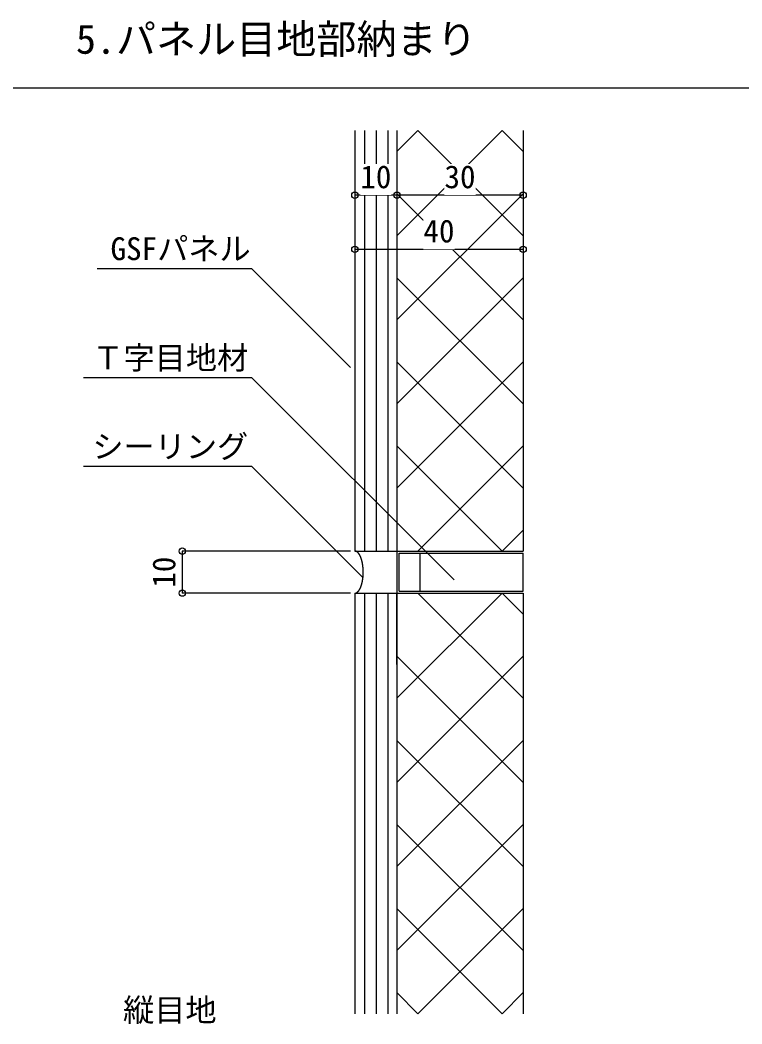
# Model space of a CAD drawing. Units: millimetres on the paper, enlarged 10 times, with parts at other scales. Extents: x 3795 to 7821, y 4568 to 7368.
# Drawn here: x 5155 to 5727, y 5696 to 6492 of the extents above; entities that cross this region are included whole.
import ezdxf
from ezdxf.enums import TextEntityAlignment as Align

# ---------------------------------------------------------------- set-up
doc = ezdxf.new("R2010")
doc.units = ezdxf.units.MM
doc.header["$LTSCALE"] = 10
for name, color, linetype in [('0-0', 7, 'Continuous'), ('1-0', 4, 'Continuous'), ('1-1', 4, 'Continuous'), ('1-2', 4, 'Continuous')]:
    doc.layers.add(name, color=color, linetype=linetype)
doc.styles.add('ＭＳ ゴシック', font='')
doc.styles.get('ＭＳ ゴシック').set_extended_font_data('MS Gothic')

msp = doc.modelspace()

# ---------------------------------------------------------------- linework, layer by layer
at = {"layer": '0-0'}
msp.add_line((3820.85, 6438.18), (7820.85, 6438.18), dxfattribs=at)
at = {"layer": '1-0'}
for p, q in [((5420.28, 6404.26), (5420.28, 6070.93)), ((5428.02, 6404.26), (5428.02, 6070.93)), ((5437.19, 6404.26), (5437.19, 6070.93)), ((5446.36, 6404.26), (5446.36, 6070.93)), ((5453.62, 6404.26), (5453.62, 6070.93)), ((5536.95, 6404.26), (5453.62, 6320.93)), ((5470.28, 6404.26), (5453.62, 6387.6)), ((5470.28, 6404.26), (5553.62, 6320.93)), ((5536.95, 6404.26), (5553.62, 6387.6)), ((5553.62, 6404.26), (5553.62, 6070.93)), ((5453.62, 6354.26), (5553.62, 6254.26)), ((5553.62, 6354.26), (5453.62, 6254.26)), ((5453.62, 6287.6), (5553.62, 6187.6)), ((5553.62, 6287.6), (5453.62, 6187.6)), ((5453.62, 6220.93), (5553.62, 6120.93)), ((5553.62, 6220.93), (5453.62, 6120.93)), ((5453.62, 6154.26), (5536.95, 6070.93)), ((5553.62, 6154.26), (5470.28, 6070.93)), ((5553.62, 6087.6), (5536.95, 6070.93)), ((5420.28, 6070.93), (5453.62, 6070.93)), ((5453.62, 6070.93), (5453.62, 6037.6)), ((5471.95, 6039.26), (5471.95, 6069.26)), ((5420.28, 6037.6), (5453.62, 6037.6)), ((5420.28, 6037.6), (5420.28, 5704.26)), ((5428.02, 6037.6), (5428.02, 5704.26)), ((5437.19, 6037.6), (5437.19, 5704.26)), ((5446.36, 6037.6), (5446.36, 5704.26)), ((5453.62, 6037.6), (5553.62, 6037.6)), ((5453.62, 5980.93), (5453.62, 6037.6)), ((5453.62, 6037.6), (5453.62, 5704.26)), ((5453.62, 5954.26), (5536.95, 6037.6)), ((5470.28, 6037.6), (5553.62, 5954.26)), ((5536.95, 6037.6), (5553.62, 6020.93)), ((5553.62, 6037.6), (5553.62, 5704.26)), ((5453.62, 5887.6), (5553.62, 5987.6)), ((5453.62, 5987.6), (5553.62, 5887.6)), ((5453.62, 5820.93), (5553.62, 5920.93)), ((5453.62, 5920.93), (5553.62, 5820.93)), ((5453.62, 5754.26), (5553.62, 5854.26)), ((5453.62, 5854.26), (5553.62, 5754.26)), ((5470.28, 5704.26), (5553.62, 5787.6)), ((5453.62, 5720.93), (5470.28, 5704.26))]:
    msp.add_line(p, q, dxfattribs=at)
for points in [[(5416.95, 6216.59), (5338.75, 6294.79), (5216.26, 6294.79)], [(5498.97, 6048.08), (5338.75, 6208.31), (5205.41, 6208.31)], [(5426.95, 6049.8), (5338.75, 6138), (5205.41, 6138)], [(5453.62, 6127.6), (5453.62, 6070.93), (5553.62, 6070.93)], [(5455.28, 6039.26), (5553.62, 6039.26), (5553.62, 6069.26)], [(5455.28, 6039.26), (5455.28, 6069.26), (5553.62, 6069.26)], [(5453.62, 5787.6), (5536.95, 5704.26), (5553.62, 5720.93)]]:
    msp.add_lwpolyline(points, dxfattribs=at)
at = {"layer": '1-1'}
for points in [[(5422.22, 6070.22), (5422.17, 6070.26), (5422.11, 6070.3), (5422.06, 6070.33), (5422.01, 6070.37), (5421.96, 6070.4), (5421.91, 6070.44), (5421.85, 6070.47), (5421.8, 6070.5), (5421.75, 6070.53), (5421.7, 6070.56), (5421.64, 6070.59), (5421.59, 6070.61), (5421.54, 6070.64), (5421.48, 6070.66), (5421.43, 6070.69), (5421.38, 6070.71), (5421.32, 6070.73), (5421.27, 6070.75), (5421.22, 6070.77), (5421.16, 6070.79), (5421.11, 6070.81), (5421.05, 6070.82), (5421, 6070.84), (5420.94, 6070.85), (5420.89, 6070.86), (5420.84, 6070.87), (5420.78, 6070.88), (5420.73, 6070.89), (5420.67, 6070.9), (5420.62, 6070.91), (5420.56, 6070.91), (5420.51, 6070.92), (5420.45, 6070.92), (5420.39, 6070.93), (5420.34, 6070.93), (5420.28, 6070.93)], [(5424.13, 6067.88), (5424.08, 6067.96), (5424.04, 6068.04), (5423.99, 6068.11), (5423.95, 6068.19), (5423.9, 6068.26), (5423.85, 6068.34), (5423.81, 6068.41), (5423.76, 6068.48), (5423.71, 6068.55), (5423.66, 6068.63), (5423.62, 6068.7), (5423.57, 6068.76), (5423.52, 6068.83), (5423.47, 6068.9), (5423.42, 6068.97), (5423.37, 6069.03), (5423.32, 6069.09), (5423.28, 6069.16), (5423.23, 6069.22), (5423.18, 6069.28), (5423.13, 6069.34), (5423.08, 6069.4), (5423.03, 6069.45), (5422.98, 6069.51), (5422.93, 6069.57), (5422.88, 6069.62), (5422.83, 6069.67), (5422.78, 6069.72), (5422.73, 6069.77), (5422.68, 6069.82), (5422.63, 6069.87), (5422.58, 6069.92), (5422.52, 6069.97), (5422.47, 6070.01), (5422.42, 6070.06), (5422.37, 6070.1), (5422.32, 6070.14), (5422.27, 6070.18), (5422.22, 6070.22)], [(5425.63, 6064.21), (5425.6, 6064.32), (5425.57, 6064.43), (5425.54, 6064.53), (5425.5, 6064.64), (5425.47, 6064.75), (5425.43, 6064.85), (5425.4, 6064.96), (5425.37, 6065.06), (5425.33, 6065.16), (5425.3, 6065.27), (5425.26, 6065.37), (5425.22, 6065.47), (5425.19, 6065.57), (5425.15, 6065.67), (5425.11, 6065.76), (5425.08, 6065.86), (5425.04, 6065.96), (5425, 6066.05), (5424.96, 6066.15), (5424.92, 6066.24), (5424.88, 6066.34), (5424.85, 6066.43), (5424.81, 6066.52), (5424.77, 6066.61), (5424.73, 6066.7), (5424.68, 6066.79), (5424.64, 6066.88), (5424.6, 6066.97), (5424.56, 6067.05), (5424.52, 6067.14), (5424.48, 6067.23), (5424.44, 6067.31), (5424.39, 6067.39), (5424.35, 6067.48), (5424.31, 6067.56), (5424.26, 6067.64), (5424.22, 6067.72), (5424.17, 6067.8), (5424.13, 6067.88)], [(5426.62, 6059.48), (5426.6, 6059.61), (5426.58, 6059.74), (5426.57, 6059.87), (5426.55, 6059.99), (5426.53, 6060.12), (5426.51, 6060.25), (5426.49, 6060.37), (5426.47, 6060.5), (5426.45, 6060.62), (5426.43, 6060.75), (5426.4, 6060.87), (5426.38, 6061), (5426.36, 6061.12), (5426.34, 6061.25), (5426.31, 6061.37), (5426.29, 6061.5), (5426.27, 6061.62), (5426.24, 6061.74), (5426.22, 6061.86), (5426.19, 6061.99), (5426.16, 6062.11), (5426.14, 6062.23), (5426.11, 6062.35), (5426.08, 6062.47), (5426.06, 6062.6), (5426.03, 6062.72), (5426, 6062.84), (5425.97, 6062.95), (5425.94, 6063.07), (5425.91, 6063.19), (5425.88, 6063.31), (5425.85, 6063.42), (5425.82, 6063.54), (5425.79, 6063.65), (5425.76, 6063.76), (5425.73, 6063.88), (5425.7, 6063.99), (5425.67, 6064.1), (5425.63, 6064.21)], [(5426.95, 6054.26), (5426.95, 6054.4), (5426.95, 6054.54), (5426.95, 6054.68), (5426.95, 6054.82), (5426.94, 6054.96), (5426.94, 6055.09), (5426.94, 6055.23), (5426.94, 6055.37), (5426.93, 6055.51), (5426.93, 6055.64), (5426.92, 6055.78), (5426.92, 6055.92), (5426.91, 6056.05), (5426.91, 6056.19), (5426.9, 6056.32), (5426.89, 6056.46), (5426.89, 6056.59), (5426.88, 6056.73), (5426.87, 6056.86), (5426.86, 6056.99), (5426.85, 6057.13), (5426.84, 6057.26), (5426.83, 6057.39), (5426.82, 6057.53), (5426.81, 6057.66), (5426.8, 6057.79), (5426.79, 6057.92), (5426.78, 6058.05), (5426.77, 6058.19), (5426.75, 6058.32), (5426.74, 6058.45), (5426.73, 6058.58), (5426.71, 6058.71), (5426.7, 6058.84), (5426.68, 6058.97), (5426.67, 6059.1), (5426.65, 6059.23), (5426.64, 6059.35), (5426.62, 6059.48)], [(5425.73, 6044.65), (5425.76, 6044.76), (5425.79, 6044.87), (5425.82, 6044.99), (5425.85, 6045.1), (5425.88, 6045.22), (5425.91, 6045.33), (5425.94, 6045.45), (5425.97, 6045.57), (5426, 6045.69), (5426.03, 6045.81), (5426.06, 6045.93), (5426.08, 6046.05), (5426.11, 6046.17), (5426.14, 6046.29), (5426.16, 6046.41), (5426.19, 6046.54), (5426.22, 6046.66), (5426.24, 6046.78), (5426.27, 6046.9), (5426.29, 6047.03), (5426.31, 6047.15), (5426.34, 6047.28), (5426.36, 6047.4), (5426.38, 6047.52), (5426.4, 6047.65), (5426.43, 6047.77), (5426.45, 6047.9), (5426.47, 6048.03), (5426.49, 6048.15), (5426.51, 6048.28), (5426.53, 6048.4), (5426.55, 6048.53), (5426.57, 6048.66), (5426.58, 6048.79), (5426.6, 6048.91), (5426.62, 6049.04), (5426.64, 6049.17), (5426.65, 6049.3), (5426.67, 6049.43)], [(5426.67, 6049.43), (5426.68, 6049.56), (5426.7, 6049.69), (5426.71, 6049.82), (5426.73, 6049.95), (5426.74, 6050.08), (5426.75, 6050.21), (5426.77, 6050.34), (5426.78, 6050.47), (5426.79, 6050.6), (5426.8, 6050.73), (5426.81, 6050.86), (5426.82, 6051), (5426.83, 6051.13), (5426.84, 6051.26), (5426.85, 6051.4), (5426.86, 6051.53), (5426.87, 6051.66), (5426.88, 6051.8), (5426.89, 6051.93), (5426.89, 6052.07), (5426.9, 6052.2), (5426.91, 6052.34), (5426.91, 6052.47), (5426.92, 6052.61), (5426.92, 6052.74), (5426.93, 6052.88), (5426.93, 6053.02), (5426.94, 6053.15), (5426.94, 6053.29), (5426.94, 6053.43), (5426.94, 6053.57), (5426.95, 6053.71), (5426.95, 6053.84), (5426.95, 6053.98), (5426.95, 6054.12), (5426.95, 6054.26)], [(5422.37, 6038.42), (5422.42, 6038.47), (5422.47, 6038.51), (5422.52, 6038.56), (5422.58, 6038.6), (5422.63, 6038.65), (5422.68, 6038.7), (5422.73, 6038.75), (5422.78, 6038.8), (5422.83, 6038.85), (5422.88, 6038.9), (5422.93, 6038.96), (5422.98, 6039.01), (5423.03, 6039.07), (5423.08, 6039.13), (5423.13, 6039.18), (5423.18, 6039.24), (5423.23, 6039.3), (5423.28, 6039.37), (5423.32, 6039.43), (5423.37, 6039.49), (5423.42, 6039.56), (5423.47, 6039.62), (5423.52, 6039.69), (5423.57, 6039.76), (5423.62, 6039.83), (5423.66, 6039.9), (5423.71, 6039.97), (5423.76, 6040.04), (5423.81, 6040.11), (5423.85, 6040.19), (5423.9, 6040.26), (5423.95, 6040.34), (5423.99, 6040.41), (5424.04, 6040.49), (5424.08, 6040.57), (5424.13, 6040.64), (5424.17, 6040.72), (5424.22, 6040.8), (5424.26, 6040.88)], [(5424.26, 6040.88), (5424.31, 6040.96), (5424.35, 6041.05), (5424.39, 6041.13), (5424.44, 6041.21), (5424.48, 6041.3), (5424.52, 6041.38), (5424.56, 6041.47), (5424.6, 6041.56), (5424.64, 6041.64), (5424.68, 6041.73), (5424.73, 6041.82), (5424.77, 6041.91), (5424.81, 6042), (5424.85, 6042.09), (5424.88, 6042.19), (5424.92, 6042.28), (5424.96, 6042.37), (5425, 6042.47), (5425.04, 6042.57), (5425.08, 6042.66), (5425.11, 6042.76), (5425.15, 6042.86), (5425.19, 6042.96), (5425.22, 6043.06), (5425.26, 6043.16), (5425.3, 6043.26), (5425.33, 6043.36), (5425.37, 6043.46), (5425.4, 6043.57), (5425.43, 6043.67), (5425.47, 6043.78), (5425.5, 6043.88), (5425.54, 6043.99), (5425.57, 6044.1), (5425.6, 6044.21), (5425.63, 6044.31), (5425.67, 6044.42), (5425.7, 6044.54), (5425.73, 6044.65)], [(5420.28, 6037.6), (5420.34, 6037.6), (5420.39, 6037.6), (5420.45, 6037.6), (5420.51, 6037.6), (5420.56, 6037.61), (5420.62, 6037.61), (5420.67, 6037.62), (5420.73, 6037.63), (5420.78, 6037.64), (5420.84, 6037.65), (5420.89, 6037.66), (5420.94, 6037.67), (5421, 6037.69), (5421.05, 6037.7), (5421.11, 6037.72), (5421.16, 6037.73), (5421.22, 6037.75), (5421.27, 6037.77), (5421.32, 6037.79), (5421.38, 6037.81), (5421.43, 6037.84), (5421.48, 6037.86), (5421.54, 6037.88), (5421.59, 6037.91), (5421.64, 6037.94), (5421.7, 6037.96), (5421.75, 6037.99), (5421.8, 6038.02), (5421.85, 6038.05), (5421.91, 6038.09), (5421.96, 6038.12), (5422.01, 6038.15), (5422.06, 6038.19), (5422.11, 6038.23), (5422.17, 6038.26), (5422.22, 6038.3), (5422.27, 6038.34), (5422.32, 6038.38), (5422.37, 6038.42)]]:
    msp.add_lwpolyline(points, dxfattribs=at)
at = {"layer": '1-2'}
for p, q in [((5453.62, 6353.06), (5420.28, 6353.06)), ((5553.62, 6353.06), (5453.62, 6353.06)), ((5553.62, 6310.09), (5420.28, 6310.09)), ((5416.95, 6070.93), (5283.62, 6070.93)), ((5283.62, 6070.93), (5283.62, 6037.6)), ((5416.95, 6037.6), (5283.62, 6037.6))]:
    msp.add_line(p, q, dxfattribs=at)
for centre in [(5420.28, 6353.06), (5453.62, 6353.06), (5453.62, 6353.06), (5553.62, 6353.06), (5420.28, 6310.09), (5553.62, 6310.09), (5283.62, 6070.93), (5283.62, 6037.6)]:
    msp.add_circle(centre, 2.5, dxfattribs=at)

# ---------------------------------------------------------------- texts
at = {"layer": '0-0', "style": 'ＭＳ ゴシック'}
msp.add_text('5.パネル目地部納まり', height=23.28, dxfattribs=at).set_placement((5199.4, 6458.18), align=Align.BOTTOM_LEFT)
at = {"layer": '1-0', "color": 7, "style": 'ＭＳ ゴシック'}
for s, p in [('GSFパネル', (5226.76, 6296.16)), ('Ｔ字目地材', (5212.39, 6209.68)), ('シーリング', (5212.39, 6139.37)), ('縦目地', (5236.72, 5692.72))]:
    msp.add_text(s, height=18.1, dxfattribs=at).set_placement(p, align=Align.BOTTOM_LEFT)
at = {"layer": '1-2', "style": 'ＭＳ ゴシック'}
msp.add_text('10', height=18.1, rotation=90, dxfattribs=at).set_placement((5283.52, 6041.91), align=Align.BOTTOM_LEFT)

# ---------------------------------------------------------------- next in the draw order: wipeouts: each hides what was drawn before it
at = {"color": 7}
for points in [[(5424.6, 6353.16), (5424.6, 6377.85), (5449.3, 6377.85), (5449.3, 6353.16)], [(5491.27, 6353.16), (5491.27, 6377.85), (5515.96, 6377.85), (5515.96, 6353.16)], [(5474.6, 6310.19), (5474.6, 6334.89), (5499.3, 6334.89), (5499.3, 6310.19)]]:
    msp.add_wipeout(points, dxfattribs=at)

# ---------------------------------------------------------------- next in the draw order: texts
at = {"layer": '1-2', "style": 'ＭＳ ゴシック'}
for s, p in [('10', (5424.6, 6353.16)), ('30', (5491.27, 6353.16)), ('40', (5474.6, 6310.19))]:
    msp.add_text(s, height=18.1, dxfattribs=at).set_placement(p, align=Align.BOTTOM_LEFT)

doc.saveas('drawing.dxf')
